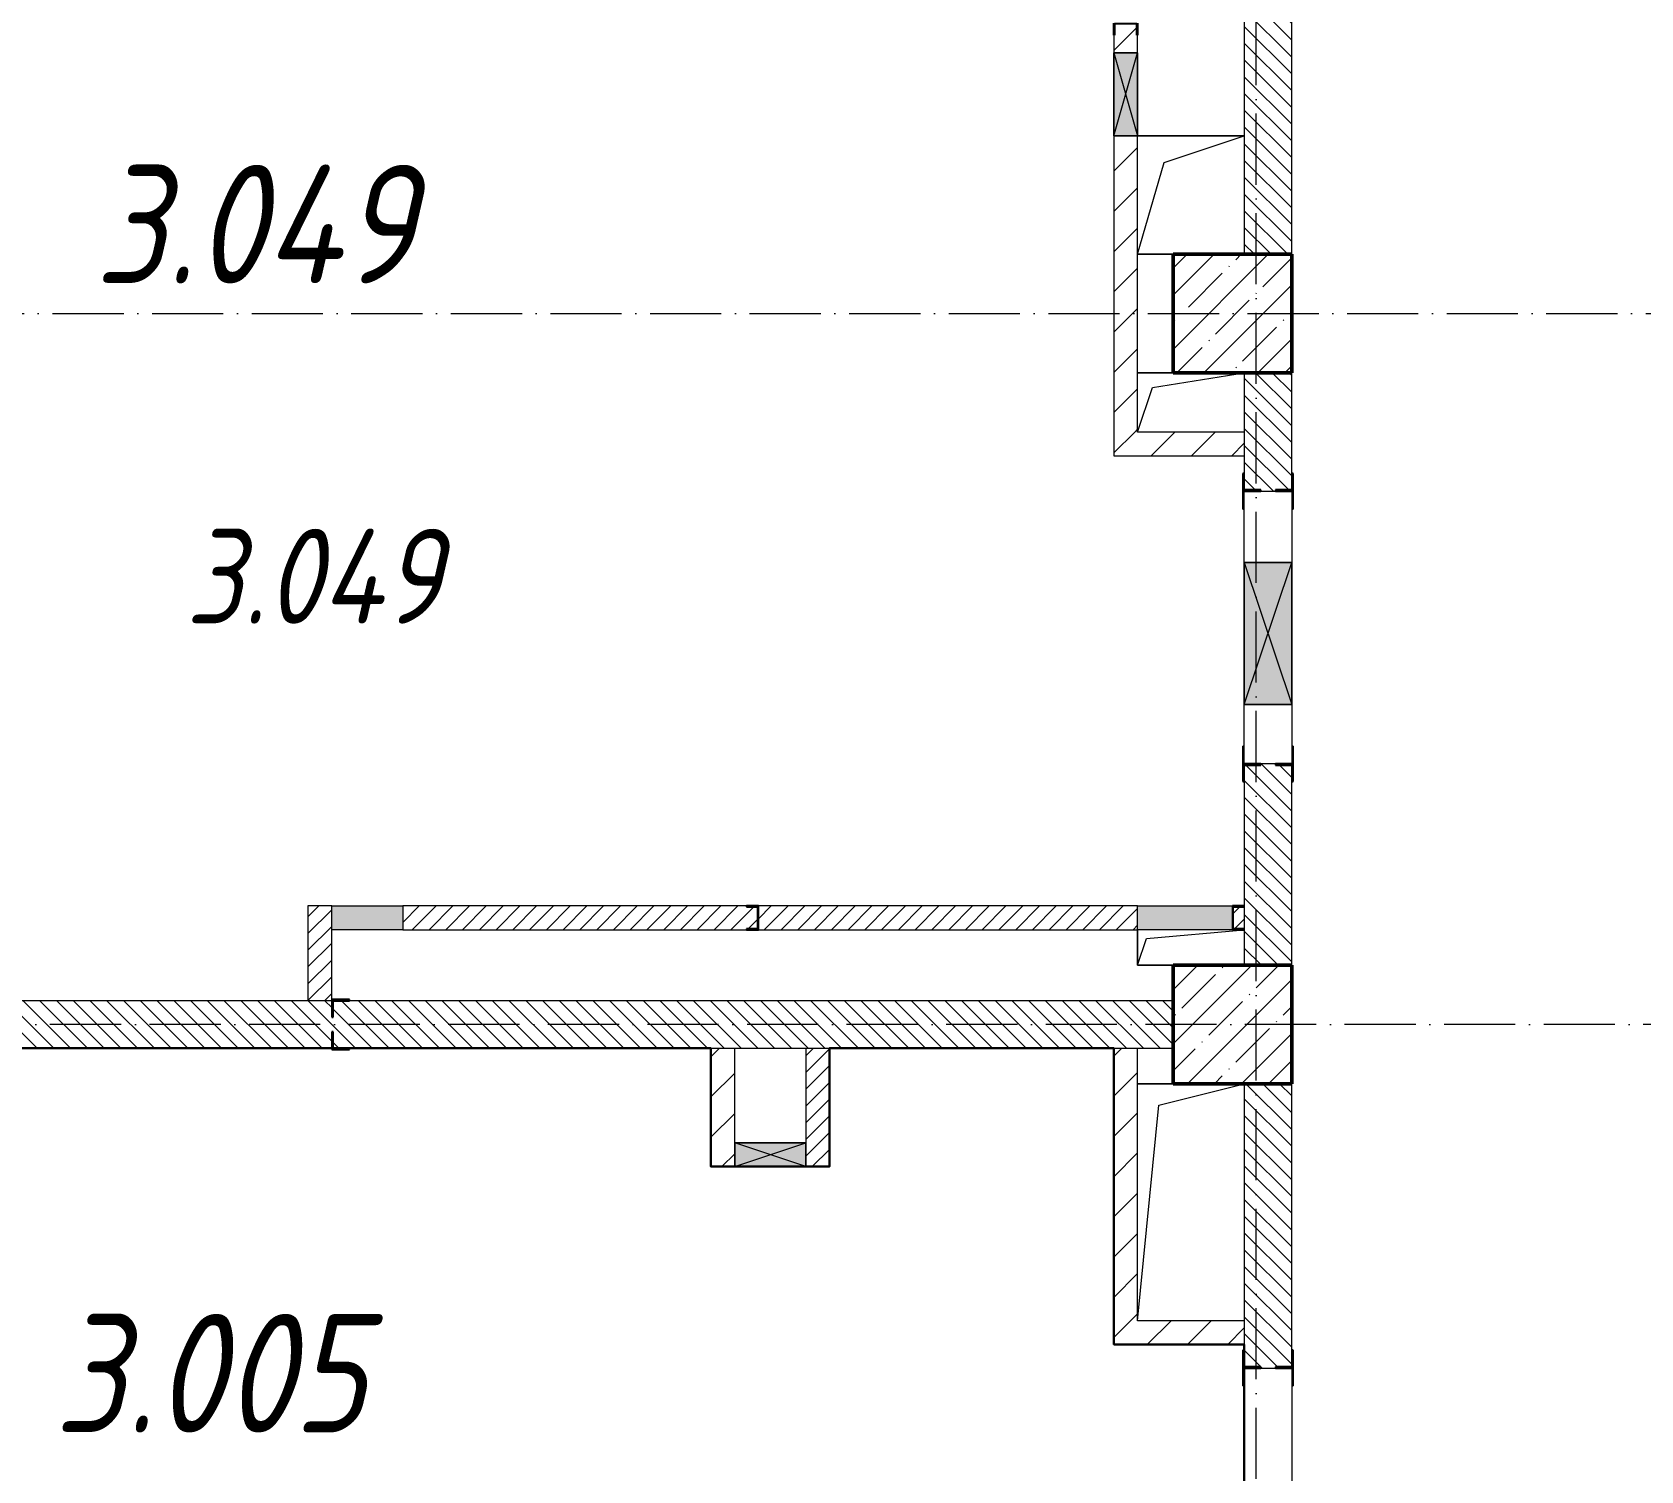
# Model space of a CAD drawing. Header units: millimetres. Extents: x -213536 to 1564669, y 70501 to 942238.
# Drawn here: x 693658 to 700445, y 307879 to 313950 of the extents above; entities that cross this region are included whole.
import ezdxf

# ---------------------------------------------------------------- set-up
doc = ezdxf.new("R2010")
doc.units = ezdxf.units.MM
doc.linetypes.add('50_200_ШТРИХ_1Т_ш5_п1_п1_', pattern=[700, 500, -100, 0, -100])
for name, color, linetype, lineweight in [('3) ЖБ 4м', 3, 'Continuous', 30), ('A-DETL-GENF-OTLN', 7, 'Continuous', 9), ('A-FLOR-____-OTLN', 7, 'Continuous', 9), ('A-GENM-____-MCUT', 7, 'Continuous', 25), ('A-GENM-____-OTLN', 7, 'Continuous', 9), ('A-GENM-____-OTLN-1', 7, 'Continuous', 25), ('A-GLAZ-____-OTLN', 7, 'Continuous', 9), ('A-WALL-____-MCUT-3', 7, 'Continuous', 9), ('A-WALL-____-PATT-1', 7, 'Continuous', 9), ('A-WALL-FNSH-MCUT-1', 7, 'Continuous', 9), ('I-WALL-____-OTLN', 7, 'Continuous', 9), ('S-COLS-____-MCUT', 7, 'Continuous', 50), ('S-COLS-____-OTLN', 7, 'Continuous', 9), ('S-GRID-____-OTLN-1', 7, '50_200_ШТРИХ_1Т_ш5_п1_п1_', 9), ('Марки помещений', 7, 'Continuous', 9)]:
    doc.layers.add(name, color=color, linetype=linetype, lineweight=lineweight)
doc.styles.add('ISOCPEUR_I_2', font='isocpeui.ttf', dxfattribs={"width": 0.85, "height": 2.3})
pattern_1 = [(135, (693371.93, 286281.11), (-35.35534, -35.35534), [])]
pattern_2 = [(45, (693371.93, 286281.11), (-84.8528, 84.8528), [])]
pattern_3 = [(45, (693371.93, 286281.11), (-35.35534, 35.35534), [])]

# ---------------------------------------------------------------- blocks, each defined once
blk = doc.blocks.new('BSC_Колонна _Прямоугольная - 500х500-V44-АР1_План отверстий 3 этажа в осях 1-64_А-ГГ')
at = {"layer": 'S-COLS-____-OTLN'}
h = blk.add_hatch(dxfattribs=at)
h.set_pattern_fill('FP_81', color=256, style=0, pattern_type=2)
h.set_pattern_definition([(45, (-5350, -26481.04), (-114.0493, 114.0493), []), (45, (-5235.95, -26481.04), (-114.0493, 114.0493), [201.613, -40.323, 3.353, -36.97])])
h.paths.add_polyline_path([(-250, -250), (250, -250), (250, 250), (-250, 250)], flags=0)
at = {"layer": 'S-COLS-____-MCUT'}
for p, q in [((250, 250), (-250, 250)), ((-250, 250), (-250, -250)), ((250, -250), (250, 250)), ((-250, -250), (250, -250))]:
    blk.add_line(p, q, dxfattribs=at)
blk = doc.blocks.new('BSC_Колонна _Прямоугольная - 500х500-V51-АР1_План отверстий 3 этажа в осях 1-64_А-ГГ')
at = {"layer": 'S-COLS-____-OTLN'}
h = blk.add_hatch(dxfattribs=at)
h.set_pattern_fill('FP_88', color=256, style=0, pattern_type=2)
h.set_pattern_definition([(45, (-5350, -23481.04), (-114.0493, 114.0493), []), (45, (-5235.95, -23481.04), (-114.0493, 114.0493), [201.613, -40.323, 3.353, -36.97])])
h.paths.add_polyline_path([(-250, -250), (250, -250), (250, 250), (-250, 250)], flags=0)
at = {"layer": 'S-COLS-____-MCUT'}
for p, q in [((250, 250), (-250, 250)), ((-250, 250), (-250, -250)), ((250, -250), (250, 250)), ((-250, -250), (250, -250))]:
    blk.add_line(p, q, dxfattribs=at)
blk = doc.blocks.new('Фахверк_СКБ_Уголок - 200_3550-28187522-АР1_План отверстий 3 этажа в осях 1-64_А-ГГ')
at = {"layer": 'A-GENM-____-MCUT'}
for p, q in [((125, 156), (50, 156)), ((50, 156), (50, 150)), ((50, 150), (119, 150)), ((119, 150), (119, 81)), ((125, 81), (125, 156)), ((119, 81), (125, 81)), ((125, 19), (119, 19)), ((119, 19), (119, -50)), ((125, -56), (125, 19)), ((119, -50), (50, -50)), ((50, -50), (50, -56)), ((50, -56), (125, -56))]:
    blk.add_line(p, q, dxfattribs=at)
blk = doc.blocks.new('154_Фахверк_СКБ_Швеллер - Тип_100_3960-28331862-АР1_План отверстий 3 этажа в осях 1-64_А-ГГ')
at = {"layer": 'A-GENM-____-MCUT'}
for p, q in [((175, 50), (125, 50)), ((125, 50), (125, -50)), ((128, 47), (175, 47)), ((128, -47), (128, 47)), ((175, 47), (175, 50)), ((125, -50), (175, -50)), ((175, -47), (128, -47)), ((175, -50), (175, -47))]:
    blk.add_line(p, q, dxfattribs=at)
blk = doc.blocks.new('154_Стойка_СКБ_Уголок - СМ-2180_200-28268025-АР1_План отверстий 3 этажа в осях 1-64_А-ГГ')
at = {"layer": 'A-GENM-____-MCUT'}
for p, q in [((125, 156), (125, 81)), ((200, 156), (125, 156)), ((131, 81), (131, 150)), ((131, 150), (200, 150)), ((200, 150), (200, 156)), ((125, 81), (131, 81)), ((131, 19), (125, 19)), ((125, 19), (125, -56)), ((131, -50), (131, 19)), ((125, -56), (200, -56)), ((200, -50), (131, -50)), ((200, -56), (200, -50))]:
    blk.add_line(p, q, dxfattribs=at)
blk = doc.blocks.new('Стойка_Влож_Уголок_Опорный - Уголок-28213941-АР1_План отверстий 3 этажа в осях 1-64_А-ГГ')
at = {"layer": 'A-GENM-____-OTLN'}
for p, q in [((-212, -6), (-212, 0)), ((0, 0), (0, -6)), ((-212, -75), (-212, -6)), ((-212, -6), (-206, -6)), ((-6, -6), (0, -6)), ((0, -6), (0, -75)), ((-212, -75), (-206, -75)), ((-6, -75), (0, -75))]:
    blk.add_line(p, q, dxfattribs=at)
blk = doc.blocks.new('154_Фахверк_СКБ_Швеллер - Тип_100_3960-V166-АР1_План отверстий 3 этажа в осях 1-64_А-ГГ')
at = {"layer": 'A-GENM-____-MCUT'}
for p, q in [((125, 50), (175, 50)), ((128, 47), (128, -47)), ((175, 47), (128, 47)), ((175, 50), (175, 47)), ((175, -50), (125, -50)), ((128, -47), (175, -47)), ((175, -47), (175, -50))]:
    blk.add_line(p, q, dxfattribs=at)
blk = doc.blocks.new('AR_Отверстие Ниша - Лючок-32405436-АР1_План отверстий 3 этажа в осях 1-64_А-ГГ')
at = {"layer": 'A-GLAZ-____-OTLN'}
blk.add_hatch(color=256, dxfattribs=at).paths.add_polyline_path([(-200, -50), (200, -50), (200, 50), (-200, 50)], flags=0)
for p, q in [((-200, 50), (200, 50)), ((-200, -50), (-200, 50)), ((200, -50), (-200, -50))]:
    blk.add_line(p, q, dxfattribs=at)
blk = doc.blocks.new('AR_Отверстие Ниша - Лючок-32403898-АР1_План отверстий 3 этажа в осях 1-64_А-ГГ')
at = {"layer": 'A-GLAZ-____-OTLN'}
blk.add_hatch(color=256, dxfattribs=at).paths.add_polyline_path([(150, -50), (150, 50), (-150, 50), (-150, -50)], flags=0)
for p, q in [((-150, 50), (150, 50)), ((-150, -50), (-150, 50)), ((150, 50), (150, -50)), ((150, -50), (-150, -50))]:
    blk.add_line(p, q, dxfattribs=at)
blk = doc.blocks.new('154_Фахверк_СКБ_Швеллер - Тип_100_3960_зеркало-29769493-АР1_План отверстий 3 этажа в осях 1-64_А-ГГ')
at = {"layer": 'A-GENM-____-MCUT'}
for p, q in [((175, 50), (125, 50)), ((125, 50), (125, -50)), ((128, 47), (175, 47)), ((128, -47), (128, 47)), ((175, 47), (175, 50)), ((125, -50), (175, -50)), ((175, -47), (128, -47)), ((175, -50), (175, -47))]:
    blk.add_line(p, q, dxfattribs=at)
blk = doc.blocks.new('AR_Отверстие прямоугольное _в плите_ - AR_Отверстие прямоугольное _в плите_-30459275-АР1_План отверстий 3 этажа в осях 1-64_А-ГГ')
at = {"layer": 'A-GENM-____-OTLN'}
for p, q in [((-225, 75), (-225, -75)), ((-187.5, 37.5), (225, 75)), ((-225, -75), (-187.5, 37.5)), ((-225, -75), (-75, -75))]:
    blk.add_line(p, q, dxfattribs=at)
blk = doc.blocks.new('AR_Отверстие прямоугольное _в плите_ - AR_Отверстие прямоугольное _в плите_-30552560-АР1_План отверстий 3 этажа в осях 1-64_А-ГГ')
at = {"layer": 'A-GENM-____-OTLN'}
for p, q in [((-75, 500), (-225, 500)), ((-135, 410), (225, 500)), ((-225, -500), (-135, 410))]:
    blk.add_line(p, q, dxfattribs=at)
blk = doc.blocks.new('AR_Отверстие прямоугольное _в плите_ - AR_Отверстие прямоугольное _в плите_-V201-АР1_План отверстий 3 этажа в осях 1-64_А-ГГ')
at = {"layer": 'A-GENM-____-OTLN'}
for p, q in [((-75, 125), (-225, 125)), ((-162.5, 62.5), (225, 125)), ((-225, -125), (-162.5, 62.5))]:
    blk.add_line(p, q, dxfattribs=at)
blk = doc.blocks.new('AR_Отверстие прямоугольное _в плите_ - AR_Отверстие прямоугольное _в плите_-30459894-АР1_План отверстий 3 этажа в осях 1-64_А-ГГ')
at = {"layer": 'A-GENM-____-OTLN'}
for p, q in [((225, 250), (-225, 250)), ((-112.5, 137.5), (225, 250)), ((-225, -250), (-112.5, 137.5)), ((-225, -250), (-75, -250))]:
    blk.add_line(p, q, dxfattribs=at)
blk = doc.blocks.new('AR_Отверстие прямоугольное _в стене__БезПР - AR_Отверстие прямоугольное _в стене__БезПР-36899516-АР1_План отверстий 3 этажа в осях 1-64_А-ГГ')
at = {"layer": 'A-GLAZ-____-OTLN'}
blk.add_hatch(color=256, dxfattribs=at).paths.add_polyline_path([(-121.3, 50), (-150, 50), (-150, -50), (150, -50), (150, 50)], flags=0)
at = {"layer": 'A-DETL-GENF-OTLN'}
for p, q in [((-150, -50), (-150, 50)), ((-150, 50), (150, 50)), ((150, 50), (-150, -50)), ((-150, 50), (150, -50)), ((150, 50), (-150, 50)), ((-150, 50), (-150, -50)), ((150, 50), (150, -50)), ((150, -50), (150, 50)), ((150, -50), (-150, -50)), ((-150, -50), (150, -50))]:
    blk.add_line(p, q, dxfattribs=at)
at = {"layer": 'A-GLAZ-____-OTLN'}
blk.add_line((150, 50), (-150, 50), dxfattribs=at)
blk = doc.blocks.new('AR_Отверстие прямоугольное _в стене__БезПР - AR_Отверстие прямоугольное _в стене__БезПР-36899529-АР1_План отверстий 3 этажа в осях 1-64_А-ГГ')
at = {"layer": 'A-GLAZ-____-OTLN'}
blk.add_hatch(color=256, dxfattribs=at).paths.add_polyline_path([(-175, -50), (175, -50), (175, 50), (-175, 50)], flags=0)
at = {"layer": 'A-DETL-GENF-OTLN'}
for p, q in [((-175, -50), (-175, 50)), ((-175, 50), (175, 50)), ((175, 50), (-175, -50)), ((-175, 50), (175, -50)), ((175, 50), (-175, 50)), ((-175, 50), (-175, -50)), ((175, 50), (175, -50)), ((175, -50), (175, 50)), ((175, -50), (-175, -50)), ((-175, -50), (175, -50))]:
    blk.add_line(p, q, dxfattribs=at)
at = {"layer": 'A-GLAZ-____-OTLN'}
blk.add_line((175, 50), (-175, 50), dxfattribs=at)
blk = doc.blocks.new('AR_Отверстие прямоугольное _в стене_ - AR_Отверстие прямоугольное _в стене__ОВ-37000568-АР1_План отверстий 3 этажа в осях 1-64_А-ГГ')
at = {"layer": 'A-GLAZ-____-OTLN'}
blk.add_hatch(color=256, dxfattribs=at).paths.add_polyline_path([(-300, -100), (300, -100), (300, 100), (-300, 100)], flags=0)
at = {"layer": 'A-DETL-GENF-OTLN'}
for p, q in [((-300, -100), (-300, 100)), ((-300, 100), (300, 100)), ((300, 100), (-300, -100)), ((-300, 100), (300, -100)), ((300, 100), (-300, 100)), ((-300, 100), (-300, -100)), ((300, 100), (300, -100)), ((300, -100), (300, 100)), ((300, -100), (-300, -100)), ((-300, -100), (300, -100))]:
    blk.add_line(p, q, dxfattribs=at)

msp = doc.modelspace()

# ---------------------------------------------------------------- hatches: boundary and pattern name
at = {"layer": 'A-WALL-____-PATT-1'}
h = msp.add_hatch(dxfattribs=at)
h.set_pattern_fill('FP_6', color=256, style=0, pattern_type=2)
h.set_pattern_definition(pattern_1)
h.paths.add_polyline_path([(698971.9, 313012.2), (698971.9, 316406.2), (698902.9, 316406.2), (698902.9, 316412.2), (698840.9, 316412.2), (698840.9, 316406.2), (698771.9, 316406.2), (698771.9, 313012.2)], flags=0)
h.paths.add_polyline_path([(698902.9, 318112.2), (698902.9, 318118.2), (698971.9, 318118.2), (698971.9, 318512.2), (698771.9, 318512.2), (698771.9, 318118.2), (698840.9, 318118.2), (698840.9, 318112.2)], flags=0)
h = msp.add_hatch(dxfattribs=at)
h.set_pattern_fill('FP_4', color=256, style=0, pattern_type=2)
h.set_pattern_definition(pattern_2)
h.paths.add_polyline_path([(698221.9, 312262.2), (698321.9, 312262.2), (698321.9, 313512.2), (698221.9, 313512.2)], flags=0)
h.paths.add_polyline_path([(698224.9, 313862.2), (698321.9, 313862.2), (698321.9, 313937.2), (698318.9, 313937.2), (698318.9, 313984.2), (698224.9, 313984.2), (698224.8, 313937.2), (698221.9, 313937.2), (698221.9, 313862.2)], flags=0)
h.paths.add_polyline_path([(698321.9, 314737.2), (698321.9, 316162.2), (698221.9, 316162.2), (698221.9, 314737.2)], flags=0)
h = msp.add_hatch(dxfattribs=at)
h.set_pattern_fill('FP_6', color=256, style=0, pattern_type=2)
h.set_pattern_definition(pattern_1)
h.paths.add_polyline_path([(698771.9, 310012.2), (698971.9, 310012.2), (698971.9, 310856.2), (698902.9, 310856.2), (698902.9, 310862.2), (698840.9, 310862.2), (698840.9, 310856.2), (698771.9, 310856.2), (698771.9, 310162.2)], flags=0)
h.paths.add_polyline_path([(698902.9, 312012.2), (698902.9, 312018.2), (698971.9, 312018.2), (698971.9, 312512.2), (698771.9, 312512.2), (698771.9, 312018.2), (698840.9, 312018.2), (698840.9, 312012.2)], flags=0)
h = msp.add_hatch(dxfattribs=at)
h.set_pattern_fill('FP_4', color=256, style=0, pattern_type=2)
h.set_pattern_definition(pattern_2)
h.paths.add_polyline_path([(698771.9, 312162.2), (698771.9, 312262.2), (698221.9, 312262.2), (698221.9, 312162.2), (698660.6, 312162.2)], flags=0)
h = msp.add_hatch(dxfattribs=at)
h.set_pattern_fill('FP_5', color=256, style=0, pattern_type=2)
h.set_pattern_definition(pattern_3)
h.paths.add_polyline_path([(694921.9, 309862.2), (694921.9, 310262.2), (694821.9, 310262.2), (694821.9, 309862.2)], flags=0)
h = msp.add_hatch(dxfattribs=at)
h.set_pattern_fill('FP_5', color=256, style=0, pattern_type=2)
h.set_pattern_definition(pattern_3)
h.paths.add_polyline_path([(695221.9, 310162.2), (696671.9, 310162.2), (696671.9, 310165.2), (696718.9, 310165.2), (696718.9, 310259.2), (696671.9, 310259.2), (696671.9, 310262.2), (695221.9, 310262.2), (695221.9, 310165.2)], flags=0)
h.paths.add_polyline_path([(698321.9, 310162.2), (698321.9, 310262.2), (696721.9, 310262.2), (696721.9, 310162.2), (696893.2, 310162.2)], flags=0)
h.paths.add_polyline_path([(698724.9, 310165.2), (698771.9, 310165.2), (698771.9, 310259.2), (698724.9, 310259.2)], flags=0)
h = msp.add_hatch(dxfattribs=at)
h.set_pattern_fill('FP_6', color=256, style=0, pattern_type=2)
h.set_pattern_definition(pattern_1)
h.paths.add_polyline_path([(698471.9, 309662.2), (698471.9, 309862.2), (694927.9, 309862.2), (694927.9, 309793.2), (694921.9, 309793.2), (694921.9, 309862.2), (691421.9, 309862.2), (691421.9, 309662.2), (694921.9, 309662.2), (694921.9, 309731.2), (694927.9, 309731.2), (694927.9, 309662.2), (696893.2, 309662.2)], flags=0)
h = msp.add_hatch(dxfattribs=at)
h.set_pattern_fill('FP_4', color=256, style=0, pattern_type=2)
h.set_pattern_definition(pattern_2)
h.paths.add_polyline_path([(696521.9, 309162.2), (696621.9, 309162.2), (696621.9, 309662.2), (696521.9, 309662.2)], flags=0)
h = msp.add_hatch(dxfattribs=at)
h.set_pattern_fill('FP_5', color=256, style=0, pattern_type=2)
h.set_pattern_definition(pattern_3)
h.paths.add_polyline_path([(696921.9, 309162.2), (697021.9, 309162.2), (697021.9, 309662.2), (696921.9, 309662.2), (696921.9, 309262.2)], flags=0)
h = msp.add_hatch(dxfattribs=at)
h.set_pattern_fill('FP_4', color=256, style=0, pattern_type=2)
h.set_pattern_definition(pattern_2)
h.paths.add_polyline_path([(698321.9, 308412.2), (698321.9, 309662.2), (698221.9, 309662.2), (698221.9, 308412.2)], flags=0)
h = msp.add_hatch(dxfattribs=at)
h.set_pattern_fill('FP_6', color=256, style=0, pattern_type=2)
h.set_pattern_definition(pattern_1)
h.paths.add_polyline_path([(698971.9, 304012.2), (698971.9, 304306.2), (698902.9, 304306.2), (698902.9, 304312.2), (698840.9, 304312.2), (698840.9, 304306.2), (698771.9, 304306.2), (698771.9, 304012.2)], flags=0)
h.paths.add_polyline_path([(698946.3, 305462.2), (698971.9, 305462.2), (698971.9, 306202.2), (698771.9, 306202.2), (698771.9, 305462.2)], flags=0)
h.paths.add_polyline_path([(698971.9, 306602.2), (698971.9, 307156.2), (698902.9, 307156.2), (698902.9, 307162.2), (698840.9, 307162.2), (698840.9, 307156.2), (698771.9, 307156.2), (698771.9, 306602.2), (698840.9, 306602.2)], flags=0)
h.paths.add_polyline_path([(698902.9, 308312.2), (698902.9, 308318.2), (698971.9, 308318.2), (698971.9, 309512.2), (698771.9, 309512.2), (698771.9, 308318.2), (698840.9, 308318.2), (698840.9, 308312.2)], flags=0)
h = msp.add_hatch(dxfattribs=at)
h.set_pattern_fill('FP_4', color=256, style=0, pattern_type=2)
h.set_pattern_definition(pattern_2)
h.paths.add_polyline_path([(698321.9, 308412.2), (698771.9, 308412.2), (698771.9, 308512.2), (698321.9, 308512.2)], flags=0)

# ---------------------------------------------------------------- linework, layer by layer
at = {"color": 4, "lineweight": 30}
for points in [[(691421.9, 309662.2), (696521.9, 309662.2), (696521.9, 309162.2), (697021.9, 309162.2), (697021.9, 309662.2), (698221.9, 309662.2), (698221.9, 308412.2), (698771.9, 308412.2)], [(698771.9, 308412.2), (698771.9, 307112.2), (691171.9, 307112.2), (691171.9, 307356.2)]]:
    msp.add_lwpolyline(points, dxfattribs=at)
at = {"layer": '3) ЖБ 4м'}
for points in [[(698971.9, 312512.2), (698971.9, 313012.2)], [(698971.9, 309512.2), (698971.9, 310012.2)]]:
    msp.add_lwpolyline(points, dxfattribs=at)
at = {"layer": 'A-FLOR-____-OTLN'}
for p, q in [((698321.9, 313512.2), (698771.9, 313512.2)), ((698471.9, 313012.2), (698321.9, 313012.2)), ((698321.9, 312512.2), (698471.9, 312512.2)), ((698321.9, 310012.2), (698321.9, 310162.2)), ((698471.9, 310012.2), (698321.9, 310012.2)), ((698321.9, 309512.2), (698471.9, 309512.2))]:
    msp.add_line(p, q, dxfattribs=at)
at = {"layer": 'A-WALL-____-MCUT-3'}
for p, q in [((698771.9, 316337.2), (698771.9, 313012.2)), ((698971.9, 313012.2), (698971.9, 316337.2)), ((698771.9, 312512.2), (698771.9, 312087.2)), ((698971.9, 312087.2), (698971.9, 312512.2)), ((698840.9, 312012.2), (698902.9, 312012.2)), ((698902.9, 310862.2), (698840.9, 310862.2)), ((698771.9, 310787.2), (698771.9, 310262.2)), ((698971.9, 310012.2), (698971.9, 310787.2)), ((698771.9, 310259.2), (698771.9, 310165.2)), ((698771.9, 310162.2), (698771.9, 310012.2)), ((694921.9, 309862.2), (691421.9, 309862.2)), ((698471.9, 309862.2), (694996.9, 309862.2)), ((691421.9, 309662.2), (694921.9, 309662.2)), ((694996.9, 309662.2), (698471.9, 309662.2)), ((698771.9, 309512.2), (698771.9, 308387.2)), ((698971.9, 308387.2), (698971.9, 309512.2)), ((698840.9, 308312.2), (698902.9, 308312.2))]:
    msp.add_line(p, q, dxfattribs=at)
at = {"layer": 'A-WALL-FNSH-MCUT-1'}
for p, q in [((698221.9, 313937.2), (698221.9, 313862.2)), ((698321.9, 313862.2), (698321.9, 313937.2)), ((698221.9, 313512.2), (698221.9, 312162.2)), ((698321.9, 312262.2), (698321.9, 313512.2)), ((698771.9, 312262.2), (698321.9, 312262.2)), ((698221.9, 312162.2), (698771.9, 312162.2)), ((694821.9, 310262.2), (694821.9, 309862.2)), ((694921.9, 310262.2), (694821.9, 310262.2)), ((696671.9, 310262.2), (695221.9, 310262.2)), ((698321.9, 310262.2), (696721.9, 310262.2)), ((694921.9, 309868.2), (694921.9, 310162.2)), ((695221.9, 310162.2), (696671.9, 310162.2)), ((696721.9, 310162.2), (698321.9, 310162.2)), ((696521.9, 309662.2), (696521.9, 309162.2)), ((696621.9, 309262.2), (696621.9, 309662.2)), ((696921.9, 309662.2), (696921.9, 309262.2)), ((697021.9, 309162.2), (697021.9, 309662.2)), ((698221.9, 309662.2), (698221.9, 308412.2)), ((698321.9, 308512.2), (698321.9, 309662.2)), ((696521.9, 309162.2), (696621.9, 309162.2)), ((696921.9, 309162.2), (697021.9, 309162.2)), ((698771.9, 308512.2), (698321.9, 308512.2)), ((698221.9, 308412.2), (698771.9, 308412.2))]:
    msp.add_line(p, q, dxfattribs=at)
at = {"layer": 'I-WALL-____-OTLN'}
for p, q in [((698771.9, 311712.2), (698771.9, 312012.2)), ((698971.9, 312012.2), (698971.9, 311712.2)), ((698771.9, 310862.2), (698771.9, 311112.2)), ((698971.9, 311112.2), (698971.9, 310862.2)), ((698771.9, 307612.2), (698771.9, 308312.2)), ((698971.9, 308312.2), (698971.9, 307612.2))]:
    msp.add_line(p, q, dxfattribs=at)
at = {"layer": 'S-GRID-____-OTLN-1', "color": 251, "ltscale": 0.6, "true_color": 0x636466}
for p, q in [((698821.9, 281798.5), (698821.9, 336162.1)), ((688703.2, 312762.2), (720079.7, 312762.2)), ((720079.7, 309762.2), (688703.2, 309762.2))]:
    msp.add_line(p, q, dxfattribs=at)

# ---------------------------------------------------------------- block references
at = {"layer": 'A-GENM-____-OTLN'}
for name, p in [('AR_Отверстие прямоугольное _в плите_ - AR_Отверстие прямоугольное _в плите_-30459894-АР1_План отверстий 3 этажа в осях 1-64_А-ГГ', (698546.9, 313262.2)), ('AR_Отверстие прямоугольное _в плите_ - AR_Отверстие прямоугольное _в плите_-V201-АР1_План отверстий 3 этажа в осях 1-64_А-ГГ', (698546.9, 312387.2)), ('Стойка_Влож_Уголок_Опорный - Уголок-28213941-АР1_План отверстий 3 этажа в осях 1-64_А-ГГ', (698977.9, 312012.2)), ('AR_Отверстие прямоугольное _в плите_ - AR_Отверстие прямоугольное _в плите_-30459275-АР1_План отверстий 3 этажа в осях 1-64_А-ГГ', (698546.9, 310087.2)), ('AR_Отверстие прямоугольное _в плите_ - AR_Отверстие прямоугольное _в плите_-30552560-АР1_План отверстий 3 этажа в осях 1-64_А-ГГ', (698546.9, 309012.2)), ('Стойка_Влож_Уголок_Опорный - Уголок-28213941-АР1_План отверстий 3 этажа в осях 1-64_А-ГГ', (698977.9, 308312.2))]:
    msp.add_blockref(name, p, dxfattribs=at)
at = {"layer": 'A-GENM-____-OTLN', "rotation": 180}
msp.add_blockref('Стойка_Влож_Уголок_Опорный - Уголок-28213941-АР1_План отверстий 3 этажа в осях 1-64_А-ГГ', (698765.9, 310862.2), dxfattribs=at)
at = {"layer": 'A-GENM-____-OTLN-1'}
for name, p, rotation in [('154_Фахверк_СКБ_Швеллер - Тип_100_3960-V166-АР1_План отверстий 3 этажа в осях 1-64_А-ГГ', (698271.9, 314112.2), 269.9999999999999), ('154_Стойка_СКБ_Уголок - СМ-2180_200-28268025-АР1_План отверстий 3 этажа в осях 1-64_А-ГГ', (698921.9, 311887.2), 89.99999999999991), ('154_Стойка_СКБ_Уголок - СМ-2180_200-28268025-АР1_План отверстий 3 этажа в осях 1-64_А-ГГ', (698821.9, 310987.2), 269.9999999999999), ('154_Фахверк_СКБ_Швеллер - Тип_100_3960-28331862-АР1_План отверстий 3 этажа в осях 1-64_А-ГГ', (696846.9, 310212.2), 180), ('Фахверк_СКБ_Уголок - 200_3550-28187522-АР1_План отверстий 3 этажа в осях 1-64_А-ГГ', (695046.9, 309812.2), 180), ('154_Стойка_СКБ_Уголок - СМ-2180_200-28268025-АР1_План отверстий 3 этажа в осях 1-64_А-ГГ', (698921.9, 308187.2), 89.99999999999991)]:
    msp.add_blockref(name, p, dxfattribs=dict(at, rotation=rotation))
msp.add_blockref('154_Фахверк_СКБ_Швеллер - Тип_100_3960_зеркало-29769493-АР1_План отверстий 3 этажа в осях 1-64_А-ГГ', (698596.9, 310212.2), dxfattribs=at)
at = {"layer": 'A-GLAZ-____-OTLN'}
for name, p, rotation in [('AR_Отверстие прямоугольное _в стене__БезПР - AR_Отверстие прямоугольное _в стене__БезПР-36899529-АР1_План отверстий 3 этажа в осях 1-64_А-ГГ', (698271.9, 313687.2), 89.99999999999991), ('AR_Отверстие прямоугольное _в стене_ - AR_Отверстие прямоугольное _в стене__ОВ-37000568-АР1_План отверстий 3 этажа в осях 1-64_А-ГГ', (698871.9, 311412.2), 89.99999999999991), ('AR_Отверстие прямоугольное _в стене__БезПР - AR_Отверстие прямоугольное _в стене__БезПР-36899516-АР1_План отверстий 3 этажа в осях 1-64_А-ГГ', (696771.9, 309212.2), 180)]:
    msp.add_blockref(name, p, dxfattribs=dict(at, rotation=rotation))
for name, p in [('AR_Отверстие Ниша - Лючок-32403898-АР1_План отверстий 3 этажа в осях 1-64_А-ГГ', (695071.9, 310212.2)), ('AR_Отверстие Ниша - Лючок-32405436-АР1_План отверстий 3 этажа в осях 1-64_А-ГГ', (698521.9, 310212.2))]:
    msp.add_blockref(name, p, dxfattribs=at)
at = {"layer": 'S-COLS-____-OTLN'}
for name, p in [('BSC_Колонна _Прямоугольная - 500х500-V44-АР1_План отверстий 3 этажа в осях 1-64_А-ГГ', (698721.9, 312762.2)), ('BSC_Колонна _Прямоугольная - 500х500-V51-АР1_План отверстий 3 этажа в осях 1-64_А-ГГ', (698721.9, 309762.2))]:
    msp.add_blockref(name, p, dxfattribs=at)

# ---------------------------------------------------------------- texts
at = {"layer": 'Марки помещений', "char_height": 500, "attachment_point": 1, "style": 'ISOCPEUR_I_2'}
for s, insert, width in [('3.049', (693922.2, 313389.7), 817.721), ('3.005', (693751, 308540.8), 785.654)]:
    msp.add_mtext(s, dxfattribs=dict(at, insert=insert, width=width))
at = {"layer": 'Марки помещений', "color": 114, "true_color": 0x139b48, "insert": (694305.6, 311853.8), "char_height": 400, "width": 817.721, "attachment_point": 1, "style": 'ISOCPEUR_I_2'}
msp.add_mtext('3.049', dxfattribs=at)

doc.saveas('drawing.dxf')
